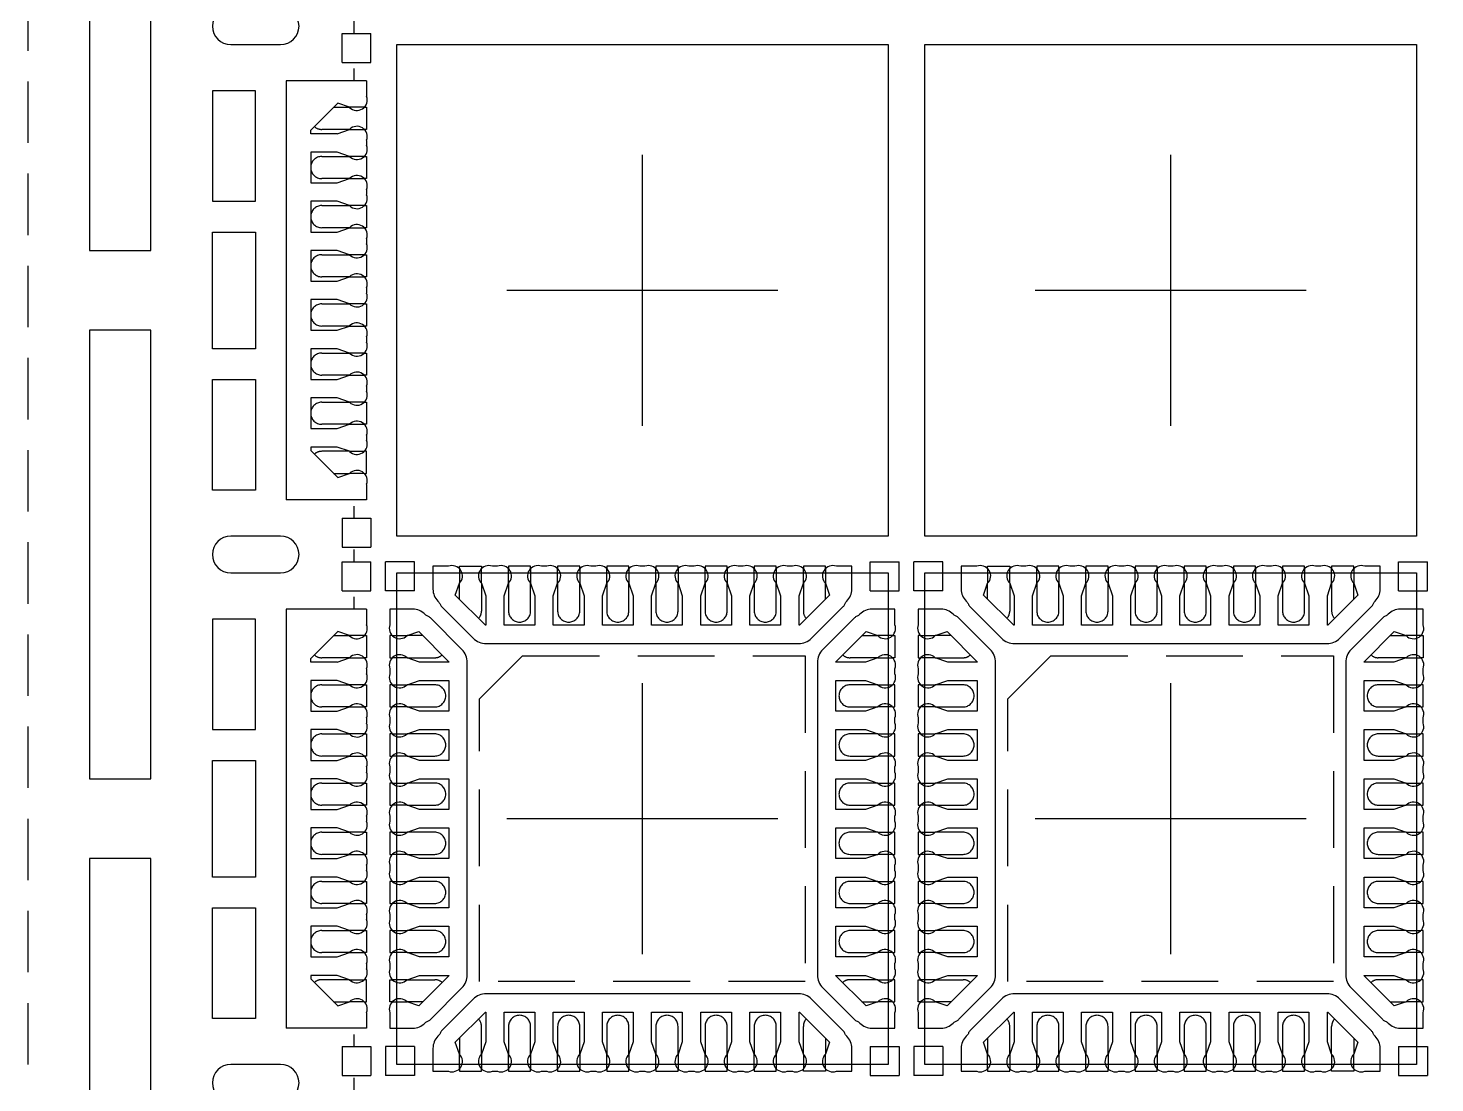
# Model space of a CAD drawing. Extents: x 580 to 695, y -153 to -2.
# Drawn here: x 607.85 to 619.3, y -69.94 to -61.36 of the extents above; entities that cross this region are included whole.
import ezdxf

# ---------------------------------------------------------------- set-up
doc = ezdxf.new("R2010")
doc.units = 0
doc.header["$LTSCALE"] = 5
doc.header["$MEASUREMENT"] = 0
doc.linetypes.add('CENTER', pattern=[2, 1.25, -0.25, 0.25, -0.25])
doc.linetypes.add('HIDDEN', pattern=[0.375, 0.25, -0.125])
doc.layers.add('1', color=7, linetype='CONTINUOUS')
doc.layers.add('1D', color=4, linetype='CONTINUOUS')

msp = doc.modelspace()

# ---------------------------------------------------------------- linework, layer by layer
at = {"layer": '1'}
for p, q in [((610.407, -61.405), (610.642, -61.405)), ((610.407, -61.64), (610.407, -61.405)), ((610.642, -61.64), (610.642, -61.405)), ((610.407, -61.64), (610.642, -61.64)), ((610.607, -61.79), (610.607, -61.916)), ((610.152, -62.192), (610.372, -61.972)), ((610.468, -62.005), (610.372, -61.972)), ((610.588, -62.005), (610.468, -62.005)), ((610.367, -62.22), (610.152, -62.22)), ((610.367, -62.22), (610.468, -62.185)), ((610.468, -62.185), (610.588, -62.185)), ((610.607, -62.274), (610.607, -62.316)), ((610.367, -62.37), (610.152, -62.37)), ((610.468, -62.405), (610.367, -62.37)), ((610.588, -62.405), (610.468, -62.405)), ((610.152, -62.62), (610.367, -62.62)), ((610.367, -62.62), (610.468, -62.585)), ((610.468, -62.585), (610.588, -62.585)), ((610.607, -62.674), (610.607, -62.716)), ((610.367, -62.77), (610.152, -62.77)), ((610.468, -62.805), (610.367, -62.77)), ((610.588, -62.805), (610.468, -62.805)), ((610.152, -63.02), (610.367, -63.02)), ((610.367, -63.02), (610.468, -62.985)), ((610.468, -62.985), (610.588, -62.985)), ((610.607, -63.074), (610.607, -63.116)), ((610.367, -63.17), (610.152, -63.17)), ((610.468, -63.205), (610.367, -63.17)), ((610.588, -63.205), (610.468, -63.205)), ((610.152, -63.42), (610.367, -63.42)), ((610.367, -63.42), (610.468, -63.385)), ((610.468, -63.385), (610.588, -63.385)), ((610.607, -63.474), (610.607, -63.516)), ((610.367, -63.57), (610.152, -63.57)), ((610.468, -63.605), (610.367, -63.57)), ((610.588, -63.605), (610.468, -63.605)), ((610.152, -63.82), (610.367, -63.82)), ((610.367, -63.82), (610.468, -63.785)), ((610.468, -63.785), (610.588, -63.785)), ((610.607, -63.874), (610.607, -63.916)), ((610.367, -63.97), (610.152, -63.97)), ((610.468, -64.005), (610.367, -63.97)), ((610.588, -64.005), (610.468, -64.005)), ((610.152, -64.22), (610.367, -64.22)), ((610.367, -64.22), (610.468, -64.185)), ((610.468, -64.185), (610.588, -64.185)), ((610.607, -64.274), (610.607, -64.316)), ((610.367, -64.37), (610.152, -64.37)), ((610.468, -64.405), (610.367, -64.37)), ((610.588, -64.405), (610.468, -64.405)), ((610.152, -64.62), (610.367, -64.62)), ((610.367, -64.62), (610.468, -64.585)), ((610.468, -64.585), (610.588, -64.585)), ((610.607, -64.674), (610.607, -64.716)), ((610.367, -64.77), (610.152, -64.77)), ((610.152, -64.798), (610.372, -65.018)), ((610.468, -64.805), (610.367, -64.77)), ((610.468, -64.805), (610.588, -64.805)), ((610.372, -65.018), (610.468, -64.985)), ((610.588, -64.985), (610.468, -64.985)), ((610.607, -65.074), (610.607, -65.2)), ((610.407, -65.35), (610.407, -65.585)), ((610.407, -65.35), (610.642, -65.35)), ((610.642, -65.35), (610.642, -65.585)), ((610.407, -65.585), (610.642, -65.585)), ((610.407, -65.705), (610.642, -65.705)), ((610.407, -65.94), (610.407, -65.705)), ((610.642, -65.94), (610.642, -65.705)), ((610.762, -65.94), (610.762, -65.705)), ((610.997, -65.705), (610.762, -65.705)), ((610.997, -65.94), (610.997, -65.705)), ((614.707, -65.705), (614.942, -65.705)), ((614.707, -65.94), (614.707, -65.705)), ((614.942, -65.94), (614.942, -65.705)), ((615.062, -65.94), (615.062, -65.705)), ((615.297, -65.705), (615.062, -65.705)), ((615.297, -65.94), (615.297, -65.705)), ((619.007, -65.705), (619.242, -65.705)), ((619.007, -65.94), (619.007, -65.705)), ((619.242, -65.94), (619.242, -65.705)), ((611.362, -65.759), (611.362, -65.879)), ((611.542, -65.879), (611.542, -65.759)), ((611.762, -65.879), (611.762, -65.759)), ((611.942, -65.759), (611.942, -65.879)), ((612.162, -65.879), (612.162, -65.759)), ((612.342, -65.759), (612.342, -65.879)), ((612.562, -65.879), (612.562, -65.759)), ((612.742, -65.759), (612.742, -65.879)), ((612.962, -65.879), (612.962, -65.759)), ((613.142, -65.759), (613.142, -65.879)), ((613.362, -65.879), (613.362, -65.759)), ((613.542, -65.759), (613.542, -65.879)), ((613.762, -65.879), (613.762, -65.759)), ((613.942, -65.759), (613.942, -65.879)), ((614.162, -65.879), (614.162, -65.759)), ((614.342, -65.759), (614.342, -65.879)), ((615.662, -65.759), (615.662, -65.879)), ((615.842, -65.879), (615.842, -65.759)), ((616.062, -65.879), (616.062, -65.759)), ((616.242, -65.759), (616.242, -65.879)), ((616.462, -65.879), (616.462, -65.759)), ((616.642, -65.759), (616.642, -65.879)), ((616.862, -65.879), (616.862, -65.759)), ((617.042, -65.759), (617.042, -65.879)), ((617.262, -65.879), (617.262, -65.759)), ((617.442, -65.759), (617.442, -65.879)), ((617.662, -65.879), (617.662, -65.759)), ((617.842, -65.759), (617.842, -65.879)), ((618.062, -65.879), (618.062, -65.759)), ((618.242, -65.759), (618.242, -65.879)), ((618.462, -65.879), (618.462, -65.759)), ((618.642, -65.759), (618.642, -65.879)), ((610.407, -65.94), (610.642, -65.94)), ((610.997, -65.94), (610.762, -65.94)), ((614.707, -65.94), (614.942, -65.94)), ((615.297, -65.94), (615.062, -65.94)), ((619.007, -65.94), (619.242, -65.94)), ((610.607, -66.09), (610.607, -66.216)), ((610.152, -66.492), (610.372, -66.272)), ((610.468, -66.305), (610.372, -66.272)), ((610.588, -66.305), (610.468, -66.305)), ((610.816, -66.305), (610.936, -66.305)), ((614.888, -66.305), (614.768, -66.305)), ((615.116, -66.305), (615.236, -66.305)), ((619.188, -66.305), (619.068, -66.305)), ((610.367, -66.52), (610.152, -66.52)), ((610.367, -66.52), (610.468, -66.485)), ((610.468, -66.485), (610.588, -66.485)), ((610.936, -66.485), (610.816, -66.485)), ((614.768, -66.485), (614.888, -66.485)), ((615.236, -66.485), (615.116, -66.485)), ((619.068, -66.485), (619.188, -66.485)), ((610.607, -66.574), (610.607, -66.616)), ((610.367, -66.67), (610.152, -66.67)), ((610.468, -66.705), (610.367, -66.67)), ((610.588, -66.705), (610.468, -66.705)), ((610.816, -66.705), (610.936, -66.705)), ((614.768, -66.705), (614.888, -66.705)), ((615.116, -66.705), (615.236, -66.705)), ((619.068, -66.705), (619.188, -66.705)), ((610.152, -66.92), (610.367, -66.92)), ((610.367, -66.92), (610.468, -66.885)), ((610.468, -66.885), (610.588, -66.885)), ((610.607, -66.974), (610.607, -67.016)), ((610.936, -66.885), (610.816, -66.885)), ((614.888, -66.885), (614.768, -66.885)), ((615.236, -66.885), (615.116, -66.885)), ((619.188, -66.885), (619.068, -66.885)), ((610.367, -67.07), (610.152, -67.07)), ((610.468, -67.105), (610.367, -67.07)), ((610.588, -67.105), (610.468, -67.105)), ((610.816, -67.105), (610.936, -67.105)), ((614.768, -67.105), (614.888, -67.105)), ((615.116, -67.105), (615.236, -67.105)), ((619.068, -67.105), (619.188, -67.105)), ((610.152, -67.32), (610.367, -67.32)), ((610.367, -67.32), (610.468, -67.285)), ((610.468, -67.285), (610.588, -67.285)), ((610.936, -67.285), (610.816, -67.285)), ((614.888, -67.285), (614.768, -67.285)), ((615.236, -67.285), (615.116, -67.285)), ((619.188, -67.285), (619.068, -67.285)), ((610.607, -67.374), (610.607, -67.416)), ((610.367, -67.47), (610.152, -67.47)), ((610.468, -67.505), (610.367, -67.47)), ((610.588, -67.505), (610.468, -67.505)), ((610.816, -67.505), (610.936, -67.505)), ((614.768, -67.505), (614.888, -67.505)), ((615.116, -67.505), (615.236, -67.505)), ((619.068, -67.505), (619.188, -67.505)), ((610.152, -67.72), (610.367, -67.72)), ((610.367, -67.72), (610.468, -67.685)), ((610.468, -67.685), (610.588, -67.685)), ((610.607, -67.774), (610.607, -67.816)), ((610.936, -67.685), (610.816, -67.685)), ((614.888, -67.685), (614.768, -67.685)), ((615.236, -67.685), (615.116, -67.685)), ((619.188, -67.685), (619.068, -67.685)), ((610.367, -67.87), (610.152, -67.87)), ((610.468, -67.905), (610.367, -67.87)), ((610.588, -67.905), (610.468, -67.905)), ((610.816, -67.905), (610.936, -67.905)), ((614.768, -67.905), (614.888, -67.905)), ((615.116, -67.905), (615.236, -67.905)), ((619.068, -67.905), (619.188, -67.905)), ((610.152, -68.12), (610.367, -68.12)), ((610.367, -68.12), (610.468, -68.085)), ((610.468, -68.085), (610.588, -68.085)), ((610.936, -68.085), (610.816, -68.085)), ((614.888, -68.085), (614.768, -68.085)), ((615.236, -68.085), (615.116, -68.085)), ((619.188, -68.085), (619.068, -68.085)), ((610.607, -68.174), (610.607, -68.216)), ((610.367, -68.27), (610.152, -68.27)), ((610.468, -68.305), (610.367, -68.27)), ((610.588, -68.305), (610.468, -68.305)), ((610.816, -68.305), (610.936, -68.305)), ((614.768, -68.305), (614.888, -68.305)), ((615.116, -68.305), (615.236, -68.305)), ((619.068, -68.305), (619.188, -68.305)), ((610.152, -68.52), (610.367, -68.52)), ((610.367, -68.52), (610.468, -68.485)), ((610.468, -68.485), (610.588, -68.485)), ((610.607, -68.574), (610.607, -68.616)), ((610.936, -68.485), (610.816, -68.485)), ((614.888, -68.485), (614.768, -68.485)), ((615.236, -68.485), (615.116, -68.485)), ((619.188, -68.485), (619.068, -68.485)), ((610.367, -68.67), (610.152, -68.67)), ((610.468, -68.705), (610.367, -68.67)), ((610.588, -68.705), (610.468, -68.705)), ((610.816, -68.705), (610.936, -68.705)), ((614.768, -68.705), (614.888, -68.705)), ((615.116, -68.705), (615.236, -68.705)), ((619.068, -68.705), (619.188, -68.705)), ((610.152, -68.92), (610.367, -68.92)), ((610.367, -68.92), (610.468, -68.885)), ((610.468, -68.885), (610.588, -68.885)), ((610.936, -68.885), (610.816, -68.885)), ((614.888, -68.885), (614.768, -68.885)), ((615.236, -68.885), (615.116, -68.885)), ((619.188, -68.885), (619.068, -68.885)), ((610.607, -68.974), (610.607, -69.016)), ((610.367, -69.07), (610.152, -69.07)), ((610.152, -69.098), (610.372, -69.318)), ((610.468, -69.105), (610.367, -69.07)), ((610.468, -69.105), (610.588, -69.105)), ((610.936, -69.105), (610.816, -69.105)), ((614.768, -69.105), (614.888, -69.105)), ((615.236, -69.105), (615.116, -69.105)), ((619.068, -69.105), (619.188, -69.105)), ((610.372, -69.318), (610.468, -69.285)), ((610.588, -69.285), (610.468, -69.285)), ((610.607, -69.374), (610.607, -69.5)), ((610.816, -69.285), (610.936, -69.285)), ((614.888, -69.285), (614.768, -69.285)), ((615.116, -69.285), (615.236, -69.285)), ((619.188, -69.285), (619.068, -69.285)), ((610.407, -69.65), (610.407, -69.885)), ((610.407, -69.65), (610.642, -69.65)), ((610.642, -69.65), (610.642, -69.885)), ((610.762, -69.65), (610.762, -69.885)), ((610.997, -69.65), (610.762, -69.65)), ((610.997, -69.65), (610.997, -69.885)), ((611.362, -69.831), (611.362, -69.711)), ((611.542, -69.711), (611.542, -69.831)), ((611.762, -69.831), (611.762, -69.711)), ((611.942, -69.711), (611.942, -69.831)), ((612.162, -69.831), (612.162, -69.711)), ((612.342, -69.711), (612.342, -69.831)), ((612.562, -69.831), (612.562, -69.711)), ((612.742, -69.711), (612.742, -69.831)), ((612.962, -69.831), (612.962, -69.711)), ((613.142, -69.711), (613.142, -69.831)), ((613.362, -69.831), (613.362, -69.711)), ((613.542, -69.711), (613.542, -69.831)), ((613.762, -69.831), (613.762, -69.711)), ((613.942, -69.711), (613.942, -69.831)), ((614.162, -69.711), (614.162, -69.831)), ((614.342, -69.831), (614.342, -69.711)), ((614.707, -69.65), (614.942, -69.65)), ((614.707, -69.65), (614.707, -69.885)), ((614.942, -69.65), (614.942, -69.885)), ((615.062, -69.65), (615.062, -69.885)), ((615.297, -69.65), (615.062, -69.65)), ((615.297, -69.65), (615.297, -69.885)), ((615.662, -69.831), (615.662, -69.711)), ((615.842, -69.711), (615.842, -69.831)), ((616.062, -69.831), (616.062, -69.711)), ((616.242, -69.711), (616.242, -69.831)), ((616.462, -69.831), (616.462, -69.711)), ((616.642, -69.711), (616.642, -69.831)), ((616.862, -69.831), (616.862, -69.711)), ((617.042, -69.711), (617.042, -69.831)), ((617.262, -69.831), (617.262, -69.711)), ((617.442, -69.711), (617.442, -69.831)), ((617.662, -69.831), (617.662, -69.711)), ((617.842, -69.711), (617.842, -69.831)), ((618.062, -69.831), (618.062, -69.711)), ((618.242, -69.711), (618.242, -69.831)), ((618.462, -69.711), (618.462, -69.831)), ((618.642, -69.831), (618.642, -69.711)), ((619.007, -69.65), (619.242, -69.65)), ((619.007, -69.65), (619.007, -69.885)), ((619.242, -69.65), (619.242, -69.885)), ((610.407, -69.885), (610.642, -69.885)), ((610.997, -69.885), (610.762, -69.885)), ((614.707, -69.885), (614.942, -69.885)), ((615.297, -69.885), (615.062, -69.885)), ((619.007, -69.885), (619.242, -69.885))]:
    msp.add_line(p, q, dxfattribs=at)
at = {"layer": '1', "color": 7}
for p, q in [((609.952, -61.79), (609.952, -65.2)), ((610.607, -61.79), (609.952, -61.79)), ((610.152, -62.22), (610.152, -62.192)), ((610.152, -62.37), (610.152, -62.62)), ((610.152, -62.77), (610.152, -63.02)), ((610.152, -63.17), (610.152, -63.42)), ((610.152, -63.57), (610.152, -63.82)), ((610.152, -63.97), (610.152, -64.22)), ((610.152, -64.37), (610.152, -64.62)), ((610.152, -64.77), (610.152, -64.798)), ((610.607, -65.2), (609.952, -65.2)), ((609.952, -66.09), (609.952, -69.5)), ((610.607, -66.09), (609.952, -66.09)), ((610.152, -66.52), (610.152, -66.492)), ((610.152, -66.67), (610.152, -66.92)), ((610.152, -67.07), (610.152, -67.32)), ((610.152, -67.47), (610.152, -67.72)), ((610.152, -67.87), (610.152, -68.12)), ((610.152, -68.27), (610.152, -68.52)), ((610.152, -68.67), (610.152, -68.92)), ((610.152, -69.07), (610.152, -69.098)), ((610.607, -69.5), (609.952, -69.5))]:
    msp.add_line(p, q, dxfattribs=at)
at = {"layer": '1', "ltscale": 10}
for points in [[(608.852, -63.17), (608.852, -59.52), (608.352, -59.52), (608.352, -63.17)], [(609.352, -62.77), (609.702, -62.77), (609.702, -61.87), (609.352, -61.87)], [(609.352, -63.02), (609.702, -63.02), (609.702, -63.97), (609.352, -63.97)], [(608.852, -67.47), (608.852, -63.82), (608.352, -63.82), (608.352, -67.47)], [(609.702, -64.22), (609.702, -65.12), (609.352, -65.12), (609.352, -64.22)], [(609.352, -67.07), (609.702, -67.07), (609.702, -66.17), (609.352, -66.17)], [(609.352, -67.32), (609.702, -67.32), (609.702, -68.27), (609.352, -68.27)], [(608.852, -71.77), (608.852, -68.12), (608.352, -68.12), (608.352, -71.77)], [(609.702, -68.52), (609.702, -69.42), (609.352, -69.42), (609.352, -68.52)]]:
    msp.add_lwpolyline(points, close=True, dxfattribs=at)
for points in [[(609.907, -61.195), (609.502, -61.195, 1), (609.502, -61.495), (609.907, -61.495, 1)], [(609.907, -65.495), (609.502, -65.495, 1), (609.502, -65.795), (609.907, -65.795, 1)], [(609.907, -69.795), (609.502, -69.795, 1), (609.502, -70.095), (609.907, -70.095, 1)]]:
    msp.add_lwpolyline(points, format="xyb", close=True, dxfattribs=at)
at = {"layer": '1'}
for points in [[(614.073, -65.74), (614.031, -65.74, 0.807932), (613.942, -65.879), (613.977, -65.98), (613.977, -66.22), (613.727, -66.22), (613.727, -65.98), (613.762, -65.879, 0.807932), (613.673, -65.74), (613.631, -65.74, 0.807932), (613.542, -65.879), (613.577, -65.98), (613.577, -66.22), (613.327, -66.22), (613.327, -65.98), (613.362, -65.879, 0.807932), (613.273, -65.74), (613.231, -65.74, 0.807932), (613.142, -65.879), (613.177, -65.98), (613.177, -66.22), (612.927, -66.22), (612.927, -65.98), (612.962, -65.879, 0.807932), (612.873, -65.74), (612.831, -65.74, 0.807932), (612.742, -65.879), (612.777, -65.98), (612.777, -66.22), (612.527, -66.22), (612.527, -65.98), (612.562, -65.879, 0.807932), (612.473, -65.74), (612.431, -65.74, 0.807932), (612.342, -65.879), (612.377, -65.98), (612.377, -66.22), (612.127, -66.22), (612.127, -65.98), (612.162, -65.879, 0.807932), (612.073, -65.74), (612.031, -65.74, 0.807932), (611.942, -65.879), (611.977, -65.98), (611.977, -66.22), (611.727, -66.22), (611.727, -65.98), (611.762, -65.879, 0.807932), (611.673, -65.74), (611.631, -65.74, 0.807932), (611.542, -65.879), (611.577, -65.98), (611.577, -66.22), (611.574, -66.22), (611.329, -65.975), (611.362, -65.879, 0.807932), (611.273, -65.74), (611.147, -65.74), (611.147, -65.926, 0.198912), (611.188, -66.025), (611.191, -66.028, -0.103148), (611.205, -66.048, 0.103148), (611.218, -66.069), (611.475, -66.326, 0.198912), (611.581, -66.37), (614.123, -66.37, 0.198912), (614.229, -66.326), (614.486, -66.069, 0.103148), (614.5, -66.048, -0.103148), (614.513, -66.028), (614.516, -66.025, 0.198912), (614.557, -65.926), (614.557, -65.74), (614.431, -65.74, 0.807932), (614.342, -65.879), (614.375, -65.975), (614.13, -66.22), (614.127, -66.22), (614.127, -65.98), (614.162, -65.879, 0.807932)], [(618.373, -65.74), (618.331, -65.74, 0.807932), (618.242, -65.879), (618.277, -65.98), (618.277, -66.22), (618.027, -66.22), (618.027, -65.98), (618.062, -65.879, 0.807932), (617.973, -65.74), (617.931, -65.74, 0.807932), (617.842, -65.879), (617.877, -65.98), (617.877, -66.22), (617.627, -66.22), (617.627, -65.98), (617.662, -65.879, 0.807932), (617.573, -65.74), (617.531, -65.74, 0.807932), (617.442, -65.879), (617.477, -65.98), (617.477, -66.22), (617.227, -66.22), (617.227, -65.98), (617.262, -65.879, 0.807932), (617.173, -65.74), (617.131, -65.74, 0.807932), (617.042, -65.879), (617.077, -65.98), (617.077, -66.22), (616.827, -66.22), (616.827, -65.98), (616.862, -65.879, 0.807932), (616.773, -65.74), (616.731, -65.74, 0.807932), (616.642, -65.879), (616.677, -65.98), (616.677, -66.22), (616.427, -66.22), (616.427, -65.98), (616.462, -65.879, 0.807932), (616.373, -65.74), (616.331, -65.74, 0.807932), (616.242, -65.879), (616.277, -65.98), (616.277, -66.22), (616.027, -66.22), (616.027, -65.98), (616.062, -65.879, 0.807932), (615.973, -65.74), (615.931, -65.74, 0.807932), (615.842, -65.879), (615.877, -65.98), (615.877, -66.22), (615.874, -66.22), (615.629, -65.975), (615.662, -65.879, 0.807932), (615.573, -65.74), (615.447, -65.74), (615.447, -65.926, 0.198912), (615.488, -66.025), (615.491, -66.028, -0.103148), (615.505, -66.048, 0.103148), (615.518, -66.069), (615.775, -66.326, 0.198912), (615.881, -66.37), (618.423, -66.37, 0.198912), (618.529, -66.326), (618.786, -66.069, 0.103148), (618.8, -66.048, -0.103148), (618.813, -66.028), (618.816, -66.025, 0.198912), (618.857, -65.926), (618.857, -65.74), (618.731, -65.74, 0.807932), (618.642, -65.879), (618.675, -65.975), (618.43, -66.22), (618.427, -66.22), (618.427, -65.98), (618.462, -65.879, 0.807932)], [(610.797, -66.574), (610.797, -66.616, 0.807932), (610.936, -66.705), (611.037, -66.67), (611.277, -66.67), (611.277, -66.92), (611.037, -66.92), (610.936, -66.885, 0.807932), (610.797, -66.974), (610.797, -67.016, 0.807932), (610.936, -67.105), (611.037, -67.07), (611.277, -67.07), (611.277, -67.32), (611.037, -67.32), (610.936, -67.285, 0.807932), (610.797, -67.374), (610.797, -67.416, 0.807932), (610.936, -67.505), (611.037, -67.47), (611.277, -67.47), (611.277, -67.72), (611.037, -67.72), (610.936, -67.685, 0.807932), (610.797, -67.774), (610.797, -67.816, 0.807932), (610.936, -67.905), (611.037, -67.87), (611.277, -67.87), (611.277, -68.12), (611.037, -68.12), (610.936, -68.085, 0.807932), (610.797, -68.174), (610.797, -68.216, 0.807932), (610.936, -68.305), (611.037, -68.27), (611.277, -68.27), (611.277, -68.52), (611.037, -68.52), (610.936, -68.485, 0.807932), (610.797, -68.574), (610.797, -68.616, 0.807932), (610.936, -68.705), (611.037, -68.67), (611.277, -68.67), (611.277, -68.92), (611.037, -68.92), (610.936, -68.885, 0.807932), (610.797, -68.974), (610.797, -69.016, 0.807932), (610.936, -69.105), (611.037, -69.07), (611.277, -69.07), (611.277, -69.073), (611.032, -69.318), (610.936, -69.285, 0.807932), (610.797, -69.374), (610.797, -69.5), (610.983, -69.5, 0.198912), (611.082, -69.459), (611.085, -69.456, -0.103148), (611.106, -69.443, 0.103148), (611.126, -69.429), (611.383, -69.172, 0.198912), (611.427, -69.066), (611.427, -66.524, 0.198912), (611.383, -66.418), (611.126, -66.161, 0.103148), (611.106, -66.147, -0.103148), (611.085, -66.134), (611.082, -66.131, 0.198912), (610.983, -66.09), (610.797, -66.09), (610.797, -66.216, 0.807932), (610.936, -66.305), (611.032, -66.272), (611.277, -66.517), (611.277, -66.52), (611.037, -66.52), (610.936, -66.485, 0.807932)], [(614.907, -69.016), (614.907, -68.974, 0.807932), (614.768, -68.885), (614.667, -68.92), (614.427, -68.92), (614.427, -68.67), (614.667, -68.67), (614.768, -68.705, 0.807932), (614.907, -68.616), (614.907, -68.574, 0.807932), (614.768, -68.485), (614.667, -68.52), (614.427, -68.52), (614.427, -68.27), (614.667, -68.27), (614.768, -68.305, 0.807932), (614.907, -68.216), (614.907, -68.174, 0.807932), (614.768, -68.085), (614.667, -68.12), (614.427, -68.12), (614.427, -67.87), (614.667, -67.87), (614.768, -67.905, 0.807932), (614.907, -67.816), (614.907, -67.774, 0.807932), (614.768, -67.685), (614.667, -67.72), (614.427, -67.72), (614.427, -67.47), (614.667, -67.47), (614.768, -67.505, 0.807932), (614.907, -67.416), (614.907, -67.374, 0.807932), (614.768, -67.285), (614.667, -67.32), (614.427, -67.32), (614.427, -67.07), (614.667, -67.07), (614.768, -67.105, 0.807932), (614.907, -67.016), (614.907, -66.974, 0.807932), (614.768, -66.885), (614.667, -66.92), (614.427, -66.92), (614.427, -66.67), (614.667, -66.67), (614.768, -66.705, 0.807932), (614.907, -66.616), (614.907, -66.574, 0.807932), (614.768, -66.485), (614.667, -66.52), (614.427, -66.52), (614.427, -66.517), (614.672, -66.272), (614.768, -66.305, 0.807932), (614.907, -66.216), (614.907, -66.09), (614.721, -66.09, 0.198912), (614.622, -66.131), (614.619, -66.134, -0.103148), (614.599, -66.147, 0.103148), (614.578, -66.161), (614.321, -66.418, 0.198912), (614.277, -66.524), (614.277, -69.066, 0.198912), (614.321, -69.172), (614.578, -69.429, 0.103148), (614.599, -69.443, -0.103148), (614.619, -69.456), (614.622, -69.459, 0.198912), (614.721, -69.5), (614.907, -69.5), (614.907, -69.374, 0.807932), (614.768, -69.285), (614.672, -69.318), (614.427, -69.073), (614.427, -69.07), (614.667, -69.07), (614.768, -69.105, 0.807932)], [(615.097, -66.574), (615.097, -66.616, 0.807932), (615.236, -66.705), (615.337, -66.67), (615.577, -66.67), (615.577, -66.92), (615.337, -66.92), (615.236, -66.885, 0.807932), (615.097, -66.974), (615.097, -67.016, 0.807932), (615.236, -67.105), (615.337, -67.07), (615.577, -67.07), (615.577, -67.32), (615.337, -67.32), (615.236, -67.285, 0.807932), (615.097, -67.374), (615.097, -67.416, 0.807932), (615.236, -67.505), (615.337, -67.47), (615.577, -67.47), (615.577, -67.72), (615.337, -67.72), (615.236, -67.685, 0.807932), (615.097, -67.774), (615.097, -67.816, 0.807932), (615.236, -67.905), (615.337, -67.87), (615.577, -67.87), (615.577, -68.12), (615.337, -68.12), (615.236, -68.085, 0.807932), (615.097, -68.174), (615.097, -68.216, 0.807932), (615.236, -68.305), (615.337, -68.27), (615.577, -68.27), (615.577, -68.52), (615.337, -68.52), (615.236, -68.485, 0.807932), (615.097, -68.574), (615.097, -68.616, 0.807932), (615.236, -68.705), (615.337, -68.67), (615.577, -68.67), (615.577, -68.92), (615.337, -68.92), (615.236, -68.885, 0.807932), (615.097, -68.974), (615.097, -69.016, 0.807932), (615.236, -69.105), (615.337, -69.07), (615.577, -69.07), (615.577, -69.073), (615.332, -69.318), (615.236, -69.285, 0.807932), (615.097, -69.374), (615.097, -69.5), (615.283, -69.5, 0.198912), (615.382, -69.459), (615.385, -69.456, -0.103148), (615.406, -69.443, 0.103148), (615.426, -69.429), (615.683, -69.172, 0.198912), (615.727, -69.066), (615.727, -66.524, 0.198912), (615.683, -66.418), (615.426, -66.161, 0.103148), (615.406, -66.147, -0.103148), (615.385, -66.134), (615.382, -66.131, 0.198912), (615.283, -66.09), (615.097, -66.09), (615.097, -66.216, 0.807932), (615.236, -66.305), (615.332, -66.272), (615.577, -66.517), (615.577, -66.52), (615.337, -66.52), (615.236, -66.485, 0.807932)], [(619.207, -69.016), (619.207, -68.974, 0.807932), (619.068, -68.885), (618.967, -68.92), (618.727, -68.92), (618.727, -68.67), (618.967, -68.67), (619.068, -68.705, 0.807932), (619.207, -68.616), (619.207, -68.574, 0.807932), (619.068, -68.485), (618.967, -68.52), (618.727, -68.52), (618.727, -68.27), (618.967, -68.27), (619.068, -68.305, 0.807932), (619.207, -68.216), (619.207, -68.174, 0.807932), (619.068, -68.085), (618.967, -68.12), (618.727, -68.12), (618.727, -67.87), (618.967, -67.87), (619.068, -67.905, 0.807932), (619.207, -67.816), (619.207, -67.774, 0.807932), (619.068, -67.685), (618.967, -67.72), (618.727, -67.72), (618.727, -67.47), (618.967, -67.47), (619.068, -67.505, 0.807932), (619.207, -67.416), (619.207, -67.374, 0.807932), (619.068, -67.285), (618.967, -67.32), (618.727, -67.32), (618.727, -67.07), (618.967, -67.07), (619.068, -67.105, 0.807932), (619.207, -67.016), (619.207, -66.974, 0.807932), (619.068, -66.885), (618.967, -66.92), (618.727, -66.92), (618.727, -66.67), (618.967, -66.67), (619.068, -66.705, 0.807932), (619.207, -66.616), (619.207, -66.574, 0.807932), (619.068, -66.485), (618.967, -66.52), (618.727, -66.52), (618.727, -66.517), (618.972, -66.272), (619.068, -66.305, 0.807932), (619.207, -66.216), (619.207, -66.09), (619.021, -66.09, 0.198912), (618.922, -66.131), (618.919, -66.134, -0.103148), (618.899, -66.147, 0.103148), (618.878, -66.161), (618.621, -66.418, 0.198912), (618.577, -66.524), (618.577, -69.066, 0.198912), (618.621, -69.172), (618.878, -69.429, 0.103148), (618.899, -69.443, -0.103148), (618.919, -69.456), (618.922, -69.459, 0.198912), (619.021, -69.5), (619.207, -69.5), (619.207, -69.374, 0.807932), (619.068, -69.285), (618.972, -69.318), (618.727, -69.073), (618.727, -69.07), (618.967, -69.07), (619.068, -69.105, 0.807932)], [(611.631, -69.85), (611.673, -69.85, 0.807932), (611.762, -69.711), (611.727, -69.61), (611.727, -69.37), (611.977, -69.37), (611.977, -69.61), (611.942, -69.711, 0.807932), (612.031, -69.85), (612.073, -69.85, 0.807932), (612.162, -69.711), (612.127, -69.61), (612.127, -69.37), (612.377, -69.37), (612.377, -69.61), (612.342, -69.711, 0.807932), (612.431, -69.85), (612.473, -69.85, 0.807932), (612.562, -69.711), (612.527, -69.61), (612.527, -69.37), (612.777, -69.37), (612.777, -69.61), (612.742, -69.711, 0.807932), (612.831, -69.85), (612.873, -69.85, 0.807932), (612.962, -69.711), (612.927, -69.61), (612.927, -69.37), (613.177, -69.37), (613.177, -69.61), (613.142, -69.711, 0.807932), (613.231, -69.85), (613.273, -69.85, 0.807932), (613.362, -69.711), (613.327, -69.61), (613.327, -69.37), (613.577, -69.37), (613.577, -69.61), (613.542, -69.711, 0.807932), (613.631, -69.85), (613.673, -69.85, 0.807932), (613.762, -69.711), (613.727, -69.61), (613.727, -69.37), (613.977, -69.37), (613.977, -69.61), (613.942, -69.711, 0.807932), (614.031, -69.85), (614.073, -69.85, 0.807932), (614.162, -69.711), (614.127, -69.61), (614.127, -69.37), (614.13, -69.37), (614.375, -69.615), (614.342, -69.711, 0.807932), (614.431, -69.85), (614.557, -69.85), (614.557, -69.664, 0.198912), (614.516, -69.565), (614.513, -69.562, -0.103148), (614.5, -69.542, 0.103148), (614.486, -69.521), (614.229, -69.264, 0.198912), (614.123, -69.22), (611.581, -69.22, 0.198912), (611.475, -69.264), (611.218, -69.521, 0.103148), (611.205, -69.542, -0.103148), (611.191, -69.562), (611.188, -69.565, 0.198912), (611.147, -69.664), (611.147, -69.85), (611.273, -69.85, 0.807932), (611.362, -69.711), (611.329, -69.615), (611.574, -69.37), (611.577, -69.37), (611.577, -69.61), (611.542, -69.711, 0.807932)], [(615.931, -69.85), (615.973, -69.85, 0.807932), (616.062, -69.711), (616.027, -69.61), (616.027, -69.37), (616.277, -69.37), (616.277, -69.61), (616.242, -69.711, 0.807932), (616.331, -69.85), (616.373, -69.85, 0.807932), (616.462, -69.711), (616.427, -69.61), (616.427, -69.37), (616.677, -69.37), (616.677, -69.61), (616.642, -69.711, 0.807932), (616.731, -69.85), (616.773, -69.85, 0.807932), (616.862, -69.711), (616.827, -69.61), (616.827, -69.37), (617.077, -69.37), (617.077, -69.61), (617.042, -69.711, 0.807932), (617.131, -69.85), (617.173, -69.85, 0.807932), (617.262, -69.711), (617.227, -69.61), (617.227, -69.37), (617.477, -69.37), (617.477, -69.61), (617.442, -69.711, 0.807932), (617.531, -69.85), (617.573, -69.85, 0.807932), (617.662, -69.711), (617.627, -69.61), (617.627, -69.37), (617.877, -69.37), (617.877, -69.61), (617.842, -69.711, 0.807932), (617.931, -69.85), (617.973, -69.85, 0.807932), (618.062, -69.711), (618.027, -69.61), (618.027, -69.37), (618.277, -69.37), (618.277, -69.61), (618.242, -69.711, 0.807932), (618.331, -69.85), (618.373, -69.85, 0.807932), (618.462, -69.711), (618.427, -69.61), (618.427, -69.37), (618.43, -69.37), (618.675, -69.615), (618.642, -69.711, 0.807932), (618.731, -69.85), (618.857, -69.85), (618.857, -69.664, 0.198912), (618.816, -69.565), (618.813, -69.562, -0.103148), (618.8, -69.542, 0.103148), (618.786, -69.521), (618.529, -69.264, 0.198912), (618.423, -69.22), (615.881, -69.22, 0.198912), (615.775, -69.264), (615.518, -69.521, 0.103148), (615.505, -69.542, -0.103148), (615.491, -69.562), (615.488, -69.565, 0.198912), (615.447, -69.664), (615.447, -69.85), (615.573, -69.85, 0.807932), (615.662, -69.711), (615.629, -69.615), (615.874, -69.37), (615.877, -69.37), (615.877, -69.61), (615.842, -69.711, 0.807932)]]:
    msp.add_lwpolyline(points, format="xyb", close=True, dxfattribs=at)
for centre, start, end in [((610.528, -61.946), 224.7159, 20.4592), ((610.528, -62.244), 339.5408, 135.2841), ((610.528, -62.346), 224.7159, 20.4592), ((610.528, -62.644), 339.5408, 135.2841), ((610.528, -62.746), 224.7159, 20.4592), ((610.528, -63.044), 339.5408, 135.2841), ((610.528, -63.146), 224.7159, 20.4592), ((610.528, -63.444), 339.5408, 135.2841), ((610.528, -63.546), 224.7159, 20.4592), ((610.528, -63.844), 339.5408, 135.2841), ((610.528, -63.946), 224.7159, 20.4592), ((610.528, -64.244), 339.5408, 135.2841), ((610.528, -64.346), 224.7159, 20.4592), ((610.528, -64.644), 339.5408, 135.2841), ((610.528, -64.746), 224.7159, 20.4592), ((610.528, -65.044), 339.5408, 135.2841), ((610.528, -66.246), 224.7159, 20.4592), ((610.528, -66.544), 339.5408, 135.2841), ((610.528, -66.646), 224.7159, 20.4592), ((610.528, -66.944), 339.5408, 135.2841), ((610.528, -67.046), 224.7159, 20.4592), ((610.528, -67.344), 339.5408, 135.2841), ((610.528, -67.446), 224.7159, 20.4592), ((610.528, -67.744), 339.5408, 135.2841), ((610.528, -67.846), 224.7159, 20.4592), ((610.528, -68.144), 339.5408, 135.2841), ((610.528, -68.246), 224.7159, 20.4592), ((610.528, -68.544), 339.5408, 135.2841), ((610.528, -68.646), 224.7159, 20.4592), ((610.528, -68.944), 339.5408, 135.2841), ((610.528, -69.046), 224.7159, 20.4592), ((610.528, -69.344), 339.5408, 135.2841)]:
    msp.add_arc(centre, 0.0843, start, end, dxfattribs=at)
at = {"layer": '1D', "linetype": 'HIDDEN', "ltscale": 0.08}
for p, q in [((610.507, -61.405), (610.507, -61.285)), ((610.507, -61.79), (610.507, -61.64)), ((610.507, -65.35), (610.507, -65.2)), ((610.507, -65.705), (610.507, -65.585)), ((610.507, -66.09), (610.507, -65.94)), ((610.507, -69.65), (610.507, -69.5)), ((610.507, -70.005), (610.507, -69.885))]:
    msp.add_line(p, q, dxfattribs=at)
at = {"layer": '1D', "linetype": 'CENTER'}
for p, q in [((612.852, -64.598), (612.852, -62.392)), ((617.152, -64.598), (617.152, -62.392)), ((613.955, -63.495), (611.749, -63.495)), ((618.255, -63.495), (616.049, -63.495)), ((612.852, -68.898), (612.852, -66.692)), ((617.152, -68.898), (617.152, -66.692)), ((613.955, -67.795), (611.749, -67.795)), ((618.255, -67.795), (616.049, -67.795))]:
    msp.add_line(p, q, dxfattribs=at)
at = {"layer": '1D', "color": 2, "linetype": 'CENTER', "ltscale": 0.8}
for p, q in [((610.852, -69.795), (610.852, -65.795)), ((610.852, -65.795), (614.852, -65.795)), ((614.852, -65.795), (614.852, -69.795)), ((615.152, -69.795), (615.152, -65.795)), ((615.152, -65.795), (619.152, -65.795)), ((619.152, -65.795), (619.152, -69.795)), ((614.852, -69.795), (610.852, -69.795)), ((619.152, -69.795), (615.152, -69.795))]:
    msp.add_line(p, q, dxfattribs=at)
at = {"layer": '1D', "color": 4, "linetype": 'HIDDEN', "ltscale": 0.4}
msp.add_lwpolyline([(665.152, -15.295), (665.152, -77.295), (607.852, -77.295), (607.852, -15.295)], close=True, dxfattribs=at)
at = {"layer": '1D', "color": 2, "linetype": 'CENTER', "ltscale": 0.8}
for points in [[(610.852, -65.495), (610.852, -61.495), (614.852, -61.495), (614.852, -65.495)], [(615.152, -65.495), (615.152, -61.495), (619.152, -61.495), (619.152, -65.495)]]:
    msp.add_lwpolyline(points, close=True, dxfattribs=at)
at = {"layer": '1D', "linetype": 'HIDDEN', "ltscale": 0.3}
for points in [[(610.339, -62.005), (610.468, -62.005)], [(610.588, -62.005), (610.607, -62.005), (610.607, -62.185), (610.588, -62.185)], [(610.588, -62.405), (610.607, -62.405), (610.607, -62.585), (610.588, -62.585)], [(610.588, -62.805), (610.607, -62.805), (610.607, -62.985), (610.588, -62.985)], [(610.588, -63.205), (610.607, -63.205), (610.607, -63.385), (610.588, -63.385)], [(610.588, -63.605), (610.607, -63.605), (610.607, -63.785), (610.588, -63.785)], [(610.588, -64.005), (610.607, -64.005), (610.607, -64.185), (610.588, -64.185)], [(610.588, -64.405), (610.607, -64.405), (610.607, -64.585), (610.588, -64.585)], [(610.588, -64.985), (610.607, -64.985), (610.607, -64.805), (610.588, -64.805)], [(610.339, -64.985), (610.468, -64.985)], [(611.362, -65.759), (611.362, -65.74), (611.542, -65.74), (611.542, -65.759)], [(611.942, -65.759), (611.942, -65.74), (611.762, -65.74), (611.762, -65.759)], [(612.342, -65.759), (612.342, -65.74), (612.162, -65.74), (612.162, -65.759)], [(612.742, -65.759), (612.742, -65.74), (612.562, -65.74), (612.562, -65.759)], [(613.142, -65.759), (613.142, -65.74), (612.962, -65.74), (612.962, -65.759)], [(613.542, -65.759), (613.542, -65.74), (613.362, -65.74), (613.362, -65.759)], [(613.942, -65.759), (613.942, -65.74), (613.762, -65.74), (613.762, -65.759)], [(614.342, -65.759), (614.342, -65.74), (614.162, -65.74), (614.162, -65.759)], [(615.662, -65.759), (615.662, -65.74), (615.842, -65.74), (615.842, -65.759)], [(616.242, -65.759), (616.242, -65.74), (616.062, -65.74), (616.062, -65.759)], [(616.642, -65.759), (616.642, -65.74), (616.462, -65.74), (616.462, -65.759)], [(617.042, -65.759), (617.042, -65.74), (616.862, -65.74), (616.862, -65.759)], [(617.442, -65.759), (617.442, -65.74), (617.262, -65.74), (617.262, -65.759)], [(617.842, -65.759), (617.842, -65.74), (617.662, -65.74), (617.662, -65.759)], [(618.242, -65.759), (618.242, -65.74), (618.062, -65.74), (618.062, -65.759)], [(618.642, -65.759), (618.642, -65.74), (618.462, -65.74), (618.462, -65.759)], [(611.362, -66.008), (611.362, -65.879)], [(614.342, -66.008), (614.342, -65.879)], [(615.662, -66.008), (615.662, -65.879)], [(618.642, -66.008), (618.642, -65.879)], [(610.339, -66.305), (610.468, -66.305)], [(610.588, -66.305), (610.607, -66.305), (610.607, -66.485), (610.588, -66.485)], [(610.816, -66.305), (610.797, -66.305), (610.797, -66.485), (610.816, -66.485)], [(611.065, -66.305), (610.936, -66.305)], [(614.639, -66.305), (614.768, -66.305)], [(614.888, -66.305), (614.907, -66.305), (614.907, -66.485), (614.888, -66.485)], [(615.116, -66.305), (615.097, -66.305), (615.097, -66.485), (615.116, -66.485)], [(615.365, -66.305), (615.236, -66.305)], [(618.939, -66.305), (619.068, -66.305)], [(619.188, -66.305), (619.207, -66.305), (619.207, -66.485), (619.188, -66.485)], [(610.588, -66.705), (610.607, -66.705), (610.607, -66.885), (610.588, -66.885)], [(610.816, -66.705), (610.797, -66.705), (610.797, -66.885), (610.816, -66.885)], [(614.888, -66.885), (614.907, -66.885), (614.907, -66.705), (614.888, -66.705)], [(615.116, -66.705), (615.097, -66.705), (615.097, -66.885), (615.116, -66.885)], [(619.188, -66.885), (619.207, -66.885), (619.207, -66.705), (619.188, -66.705)], [(610.588, -67.105), (610.607, -67.105), (610.607, -67.285), (610.588, -67.285)], [(610.816, -67.105), (610.797, -67.105), (610.797, -67.285), (610.816, -67.285)], [(614.888, -67.285), (614.907, -67.285), (614.907, -67.105), (614.888, -67.105)], [(615.116, -67.105), (615.097, -67.105), (615.097, -67.285), (615.116, -67.285)], [(619.188, -67.285), (619.207, -67.285), (619.207, -67.105), (619.188, -67.105)], [(610.588, -67.505), (610.607, -67.505), (610.607, -67.685), (610.588, -67.685)], [(610.816, -67.505), (610.797, -67.505), (610.797, -67.685), (610.816, -67.685)], [(614.888, -67.685), (614.907, -67.685), (614.907, -67.505), (614.888, -67.505)], [(615.116, -67.505), (615.097, -67.505), (615.097, -67.685), (615.116, -67.685)], [(619.188, -67.685), (619.207, -67.685), (619.207, -67.505), (619.188, -67.505)], [(610.588, -67.905), (610.607, -67.905), (610.607, -68.085), (610.588, -68.085)], [(610.816, -67.905), (610.797, -67.905), (610.797, -68.085), (610.816, -68.085)], [(614.888, -68.085), (614.907, -68.085), (614.907, -67.905), (614.888, -67.905)], [(615.116, -67.905), (615.097, -67.905), (615.097, -68.085), (615.116, -68.085)], [(619.188, -68.085), (619.207, -68.085), (619.207, -67.905), (619.188, -67.905)], [(610.588, -68.305), (610.607, -68.305), (610.607, -68.485), (610.588, -68.485)], [(610.816, -68.305), (610.797, -68.305), (610.797, -68.485), (610.816, -68.485)], [(614.888, -68.485), (614.907, -68.485), (614.907, -68.305), (614.888, -68.305)], [(615.116, -68.305), (615.097, -68.305), (615.097, -68.485), (615.116, -68.485)], [(619.188, -68.485), (619.207, -68.485), (619.207, -68.305), (619.188, -68.305)], [(610.588, -68.705), (610.607, -68.705), (610.607, -68.885), (610.588, -68.885)], [(610.816, -68.705), (610.797, -68.705), (610.797, -68.885), (610.816, -68.885)], [(614.888, -68.885), (614.907, -68.885), (614.907, -68.705), (614.888, -68.705)], [(615.116, -68.705), (615.097, -68.705), (615.097, -68.885), (615.116, -68.885)], [(619.188, -68.885), (619.207, -68.885), (619.207, -68.705), (619.188, -68.705)], [(610.588, -69.285), (610.607, -69.285), (610.607, -69.105), (610.588, -69.105)], [(610.816, -69.285), (610.797, -69.285), (610.797, -69.105), (610.816, -69.105)], [(614.888, -69.285), (614.907, -69.285), (614.907, -69.105), (614.888, -69.105)], [(615.116, -69.285), (615.097, -69.285), (615.097, -69.105), (615.116, -69.105)], [(619.188, -69.285), (619.207, -69.285), (619.207, -69.105), (619.188, -69.105)], [(610.339, -69.285), (610.468, -69.285)], [(611.065, -69.285), (610.936, -69.285)], [(614.639, -69.285), (614.768, -69.285)], [(615.365, -69.285), (615.236, -69.285)], [(618.939, -69.285), (619.068, -69.285)], [(611.362, -69.582), (611.362, -69.711)], [(614.342, -69.582), (614.342, -69.711)], [(615.662, -69.582), (615.662, -69.711)], [(618.642, -69.582), (618.642, -69.711)], [(611.362, -69.831), (611.362, -69.85), (611.542, -69.85), (611.542, -69.831)], [(611.762, -69.831), (611.762, -69.85), (611.942, -69.85), (611.942, -69.831)], [(612.162, -69.831), (612.162, -69.85), (612.342, -69.85), (612.342, -69.831)], [(612.562, -69.831), (612.562, -69.85), (612.742, -69.85), (612.742, -69.831)], [(612.962, -69.831), (612.962, -69.85), (613.142, -69.85), (613.142, -69.831)], [(613.362, -69.831), (613.362, -69.85), (613.542, -69.85), (613.542, -69.831)], [(613.762, -69.831), (613.762, -69.85), (613.942, -69.85), (613.942, -69.831)], [(614.342, -69.831), (614.342, -69.85), (614.162, -69.85), (614.162, -69.831)], [(615.662, -69.831), (615.662, -69.85), (615.842, -69.85), (615.842, -69.831)], [(616.062, -69.831), (616.062, -69.85), (616.242, -69.85), (616.242, -69.831)], [(616.462, -69.831), (616.462, -69.85), (616.642, -69.85), (616.642, -69.831)], [(616.862, -69.831), (616.862, -69.85), (617.042, -69.85), (617.042, -69.831)], [(617.262, -69.831), (617.262, -69.85), (617.442, -69.85), (617.442, -69.831)], [(617.662, -69.831), (617.662, -69.85), (617.842, -69.85), (617.842, -69.831)], [(618.062, -69.831), (618.062, -69.85), (618.242, -69.85), (618.242, -69.831)], [(618.642, -69.831), (618.642, -69.85), (618.462, -69.85), (618.462, -69.831)]]:
    msp.add_lwpolyline(points, dxfattribs=at)
for points in [[(610.468, -62.185), (610.242, -62.185, -0.184483), (610.182, -62.162, -0.175674)], [(610.468, -62.585), (610.242, -62.585, -1), (610.242, -62.405), (610.468, -62.405)], [(610.468, -62.985), (610.242, -62.985, -1), (610.242, -62.805), (610.468, -62.805)], [(610.468, -63.385), (610.242, -63.385, -1), (610.242, -63.205), (610.468, -63.205)], [(610.468, -63.785), (610.242, -63.785, -1), (610.242, -63.605), (610.468, -63.605)], [(610.468, -64.185), (610.242, -64.185, -1), (610.242, -64.005), (610.468, -64.005)], [(610.468, -64.585), (610.242, -64.585, -1), (610.242, -64.405), (610.468, -64.405)], [(610.468, -64.805), (610.242, -64.805, 0.184483), (610.182, -64.828, 0.175674)], [(611.542, -65.879), (611.542, -66.105, -0.184483), (611.519, -66.165, -0.175674)], [(611.762, -65.879), (611.762, -66.105, 1), (611.942, -66.105), (611.942, -65.879)], [(612.162, -65.879), (612.162, -66.105, 1), (612.342, -66.105), (612.342, -65.879)], [(612.562, -65.879), (612.562, -66.105, 1), (612.742, -66.105), (612.742, -65.879)], [(612.962, -65.879), (612.962, -66.105, 1), (613.142, -66.105), (613.142, -65.879)], [(613.362, -65.879), (613.362, -66.105, 1), (613.542, -66.105), (613.542, -65.879)], [(613.762, -65.879), (613.762, -66.105, 1), (613.942, -66.105), (613.942, -65.879)], [(614.162, -65.879), (614.162, -66.105, 0.184483), (614.185, -66.165, 0.175674)], [(615.842, -65.879), (615.842, -66.105, -0.184483), (615.819, -66.165, -0.175674)], [(616.062, -65.879), (616.062, -66.105, 1), (616.242, -66.105), (616.242, -65.879)], [(616.462, -65.879), (616.462, -66.105, 1), (616.642, -66.105), (616.642, -65.879)], [(616.862, -65.879), (616.862, -66.105, 1), (617.042, -66.105), (617.042, -65.879)], [(617.262, -65.879), (617.262, -66.105, 1), (617.442, -66.105), (617.442, -65.879)], [(617.662, -65.879), (617.662, -66.105, 1), (617.842, -66.105), (617.842, -65.879)], [(618.062, -65.879), (618.062, -66.105, 1), (618.242, -66.105), (618.242, -65.879)], [(618.462, -65.879), (618.462, -66.105, 0.184483), (618.485, -66.165, 0.175674)], [(610.468, -66.485), (610.242, -66.485, -0.184483), (610.182, -66.462, -0.175674)], [(610.936, -66.485), (611.162, -66.485, 0.184483), (611.222, -66.462, 0.175674)], [(614.768, -66.485), (614.542, -66.485, -0.184483), (614.482, -66.462, -0.175674)], [(615.236, -66.485), (615.462, -66.485, 0.184483), (615.522, -66.462, 0.175674)], [(619.068, -66.485), (618.842, -66.485, -0.184483), (618.782, -66.462, -0.175674)], [(610.468, -66.885), (610.242, -66.885, -1), (610.242, -66.705), (610.468, -66.705)], [(610.936, -66.885), (611.162, -66.885, 1), (611.162, -66.705), (610.936, -66.705)], [(614.768, -66.705), (614.542, -66.705, 1), (614.542, -66.885), (614.768, -66.885)], [(615.236, -66.885), (615.462, -66.885, 1), (615.462, -66.705), (615.236, -66.705)], [(619.068, -66.705), (618.842, -66.705, 1), (618.842, -66.885), (619.068, -66.885)], [(610.468, -67.285), (610.242, -67.285, -1), (610.242, -67.105), (610.468, -67.105)], [(610.936, -67.285), (611.162, -67.285, 1), (611.162, -67.105), (610.936, -67.105)], [(614.768, -67.105), (614.542, -67.105, 1), (614.542, -67.285), (614.768, -67.285)], [(615.236, -67.285), (615.462, -67.285, 1), (615.462, -67.105), (615.236, -67.105)], [(619.068, -67.105), (618.842, -67.105, 1), (618.842, -67.285), (619.068, -67.285)], [(610.468, -67.685), (610.242, -67.685, -1), (610.242, -67.505), (610.468, -67.505)], [(610.936, -67.685), (611.162, -67.685, 1), (611.162, -67.505), (610.936, -67.505)], [(614.768, -67.505), (614.542, -67.505, 1), (614.542, -67.685), (614.768, -67.685)], [(615.236, -67.685), (615.462, -67.685, 1), (615.462, -67.505), (615.236, -67.505)], [(619.068, -67.505), (618.842, -67.505, 1), (618.842, -67.685), (619.068, -67.685)], [(610.468, -68.085), (610.242, -68.085, -1), (610.242, -67.905), (610.468, -67.905)], [(610.936, -68.085), (611.162, -68.085, 1), (611.162, -67.905), (610.936, -67.905)], [(614.768, -67.905), (614.542, -67.905, 1), (614.542, -68.085), (614.768, -68.085)], [(615.236, -68.085), (615.462, -68.085, 1), (615.462, -67.905), (615.236, -67.905)], [(619.068, -67.905), (618.842, -67.905, 1), (618.842, -68.085), (619.068, -68.085)], [(610.468, -68.485), (610.242, -68.485, -1), (610.242, -68.305), (610.468, -68.305)], [(610.936, -68.485), (611.162, -68.485, 1), (611.162, -68.305), (610.936, -68.305)], [(614.768, -68.305), (614.542, -68.305, 1), (614.542, -68.485), (614.768, -68.485)], [(615.236, -68.485), (615.462, -68.485, 1), (615.462, -68.305), (615.236, -68.305)], [(619.068, -68.305), (618.842, -68.305, 1), (618.842, -68.485), (619.068, -68.485)], [(610.468, -68.885), (610.242, -68.885, -1), (610.242, -68.705), (610.468, -68.705)], [(610.936, -68.885), (611.162, -68.885, 1), (611.162, -68.705), (610.936, -68.705)], [(614.768, -68.705), (614.542, -68.705, 1), (614.542, -68.885), (614.768, -68.885)], [(615.236, -68.885), (615.462, -68.885, 1), (615.462, -68.705), (615.236, -68.705)], [(619.068, -68.705), (618.842, -68.705, 1), (618.842, -68.885), (619.068, -68.885)], [(610.468, -69.105), (610.242, -69.105, 0.184483), (610.182, -69.128, 0.175674)], [(610.936, -69.105), (611.162, -69.105, -0.184483), (611.222, -69.128, -0.175674)], [(614.768, -69.105), (614.542, -69.105, 0.184483), (614.482, -69.128, 0.175674)], [(615.236, -69.105), (615.462, -69.105, -0.184483), (615.522, -69.128, -0.175674)], [(619.068, -69.105), (618.842, -69.105, 0.184483), (618.782, -69.128, 0.175674)], [(611.542, -69.711), (611.542, -69.485, 0.184483), (611.519, -69.425, 0.175674)], [(611.942, -69.711), (611.942, -69.485, 1), (611.762, -69.485), (611.762, -69.711)], [(612.342, -69.711), (612.342, -69.485, 1), (612.162, -69.485), (612.162, -69.711)], [(612.742, -69.711), (612.742, -69.485, 1), (612.562, -69.485), (612.562, -69.711)], [(613.142, -69.711), (613.142, -69.485, 1), (612.962, -69.485), (612.962, -69.711)], [(613.542, -69.711), (613.542, -69.485, 1), (613.362, -69.485), (613.362, -69.711)], [(613.942, -69.711), (613.942, -69.485, 1), (613.762, -69.485), (613.762, -69.711)], [(614.162, -69.711), (614.162, -69.485, -0.184483), (614.185, -69.425, -0.175674)], [(615.842, -69.711), (615.842, -69.485, 0.184483), (615.819, -69.425, 0.175674)], [(616.242, -69.711), (616.242, -69.485, 1), (616.062, -69.485), (616.062, -69.711)], [(616.642, -69.711), (616.642, -69.485, 1), (616.462, -69.485), (616.462, -69.711)], [(617.042, -69.711), (617.042, -69.485, 1), (616.862, -69.485), (616.862, -69.711)], [(617.442, -69.711), (617.442, -69.485, 1), (617.262, -69.485), (617.262, -69.711)], [(617.842, -69.711), (617.842, -69.485, 1), (617.662, -69.485), (617.662, -69.711)], [(618.242, -69.711), (618.242, -69.485, 1), (618.062, -69.485), (618.062, -69.711)], [(618.462, -69.711), (618.462, -69.485, -0.184483), (618.485, -69.425, -0.175674)]]:
    msp.add_lwpolyline(points, format="xyb", dxfattribs=at)
at = {"layer": '1D', "linetype": 'HIDDEN', "ltscale": 0.5}
for points in [[(614.177, -69.12), (611.527, -69.12), (611.527, -66.82), (611.877, -66.47), (614.177, -66.47)], [(618.477, -69.12), (615.827, -69.12), (615.827, -66.82), (616.177, -66.47), (618.477, -66.47)]]:
    msp.add_lwpolyline(points, close=True, dxfattribs=at)

doc.saveas('drawing.dxf')
